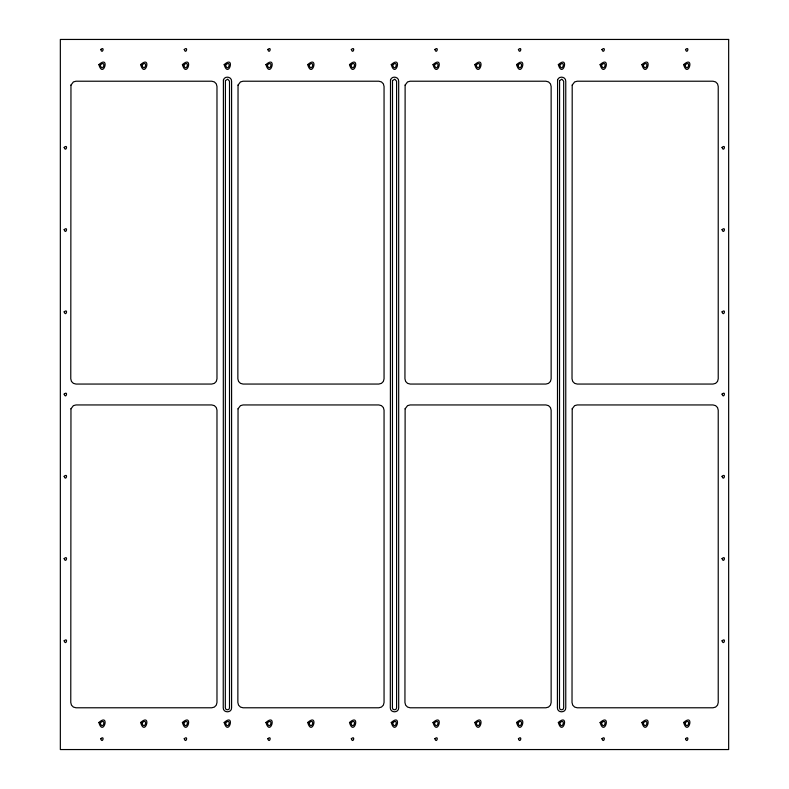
<?xml version="1.0" encoding="UTF-8"?>
<svg xmlns="http://www.w3.org/2000/svg" width="789" height="789" viewBox="0 0 789 789"><rect width="100%" height="100%" fill="white"/><g stroke="black" fill="none" stroke-linecap="round" stroke-linejoin="round"><path stroke-width="1.18" d="M70.961 85.094L70.773 378.838L71.474 381.442L73.387 383.355L76 384.056L211.758 384.056L214.361 383.355L216.275 381.442L216.975 378.838L216.975 86.445L216.275 83.831L214.361 81.918L211.758 81.218L76 81.218L73.387 81.918L70.961 85.094M70.961 408.81L70.773 702.555L71.474 705.169L73.387 707.082L76 707.782L211.758 707.782L214.361 707.082L216.275 705.169L216.975 702.555L216.975 410.162L216.275 407.558L214.361 405.645L211.758 404.944L76 404.944L73.387 405.645L70.961 408.81M238.041 85.094L237.864 378.838L238.564 381.442L240.467 383.355L243.081 384.056L378.838 384.056L381.442 383.355L383.355 381.442L384.056 378.838L384.056 86.445L383.355 83.831L381.442 81.918L378.838 81.218L243.081 81.218L240.467 81.918L238.041 85.094M238.041 408.81L237.864 702.555L238.564 705.169L240.467 707.082L243.081 707.782L378.838 707.782L381.442 707.082L383.355 705.169L384.056 702.555L384.056 410.162L383.355 407.558L381.442 405.645L378.838 404.944L243.081 404.944L240.467 405.645L238.041 408.81M405.122 85.094L404.944 378.838L405.645 381.442L407.558 383.355L410.162 384.056L545.919 384.056L548.533 383.355L550.436 381.442L551.136 378.838L551.136 86.445L550.436 83.831L548.533 81.918L545.919 81.218L410.162 81.218L407.558 81.918L405.122 85.094M405.122 408.81L404.944 702.555L405.645 705.169L407.558 707.082L410.162 707.782L545.919 707.782L548.533 707.082L550.436 705.169L551.136 702.555L551.136 410.162L550.436 407.558L548.533 405.645L545.919 404.944L410.162 404.944L407.558 405.645L405.122 408.81M572.203 85.094L572.025 378.838L572.725 381.442L574.639 383.355L577.242 384.056L713 384.056L715.613 383.355L717.526 381.442L718.227 378.838L718.227 86.445L717.526 83.831L715.613 81.918L713 81.218L577.242 81.218L574.639 81.918L572.203 85.094M572.203 408.81L572.025 702.555L572.725 705.169L574.639 707.082L577.242 707.782L713 707.782L715.613 707.082L717.526 705.169L718.227 702.555L718.227 410.162L717.526 407.558L715.613 405.645L713 404.944L577.242 404.944L574.639 405.645L572.203 408.81M64.156 147.385C65.812 152.997 68.584 143.549 64.156 147.385M64.156 229.619C65.812 235.24 68.584 225.782 64.156 229.619M100.706 49.48C102.363 55.102 105.134 45.654 100.706 49.48M98.862 64.599C103.122 79.393 110.44 54.461 98.862 64.599M64.156 311.852C65.812 317.474 68.584 308.016 64.156 311.852M100.223 65.004C102.698 73.584 106.939 59.116 100.223 65.004M64.156 394.086C65.812 399.707 68.584 390.259 64.156 394.086M64.156 476.319C65.812 481.941 68.584 472.493 64.156 476.319M64.156 558.563C65.812 564.184 68.584 554.726 64.156 558.563M140.629 64.599C144.89 79.393 152.208 54.461 140.629 64.599M141.99 65.004C144.466 73.584 148.707 59.116 141.99 65.004M64.156 640.796C65.812 646.418 68.584 636.96 64.156 640.796M184.241 49.48C185.898 55.102 188.679 45.654 184.241 49.48M182.397 64.599C186.658 79.393 193.976 54.461 182.397 64.599M183.768 65.004C186.234 73.584 190.484 59.116 183.768 65.004M98.862 722.487C103.122 737.281 110.44 712.349 98.862 722.487M100.223 722.892C102.698 731.472 106.939 717.004 100.223 722.892M100.706 738.691C102.363 744.313 105.134 734.865 100.706 738.691M224.175 64.599C228.425 79.393 235.753 54.461 224.175 64.599M225.536 65.004C228.001 73.584 232.252 59.116 225.536 65.004M223.405 80.044L223.238 707.782C223.05 713.138 231.788 713.138 231.591 707.782L231.591 81.218C231.788 76.582 224.53 75.537 223.405 80.044M225.417 80.636L225.329 707.782C225.23 710.465 229.599 710.465 229.51 707.782L229.51 81.218L227.715 79.156L225.417 80.636M140.629 722.487C144.89 737.281 152.208 712.349 140.629 722.487M141.99 722.892C144.466 731.472 148.707 717.004 141.99 722.892M267.787 49.48C269.443 55.102 272.215 45.654 267.787 49.48M265.942 64.599C270.203 79.393 277.521 54.461 265.942 64.599M267.303 65.004C269.779 73.584 274.02 59.116 267.303 65.004M182.397 722.487C186.658 737.281 193.976 712.349 182.397 722.487M183.768 722.892C186.234 731.472 190.484 717.004 183.768 722.892M184.241 738.691C185.898 744.313 188.679 734.865 184.241 738.691M307.71 64.599C311.971 79.393 319.289 54.461 307.71 64.599M309.071 65.004C311.547 73.584 315.797 59.116 309.071 65.004M224.175 722.487C228.425 737.281 235.753 712.349 224.175 722.487M225.536 722.892C228.001 731.472 232.252 717.004 225.536 722.892M351.322 49.48C352.989 55.102 355.76 45.654 351.322 49.48M349.488 64.599C353.738 79.393 361.066 54.461 349.488 64.599M350.849 65.004C353.314 73.584 357.565 59.116 350.849 65.004M265.942 722.487C270.203 737.281 277.521 712.349 265.942 722.487M267.303 722.892C269.779 731.472 274.02 717.004 267.303 722.892M267.787 738.691C269.443 744.313 272.215 734.865 267.787 738.691M391.255 64.599C395.516 79.393 402.834 54.461 391.255 64.599M390.496 80.044L390.318 707.782C390.131 713.138 398.869 713.138 398.682 707.782L398.682 81.218C398.879 76.582 391.61 75.537 390.496 80.044M392.616 65.004C395.092 73.584 399.333 59.116 392.616 65.004M392.498 80.636L392.409 707.782C392.311 710.465 396.689 710.465 396.591 707.782L396.591 81.218L394.796 79.156L392.498 80.636M307.71 722.487C311.971 737.281 319.289 712.349 307.71 722.487M309.071 722.892C311.547 731.472 315.797 717.004 309.071 722.892M434.867 49.48C436.524 55.102 439.305 45.654 434.867 49.48M433.023 64.599C437.284 79.393 444.601 54.461 433.023 64.599M434.384 65.004C436.859 73.584 441.11 59.116 434.384 65.004M349.488 722.487C353.738 737.281 361.066 712.349 349.488 722.487M350.849 722.892C353.314 731.472 357.565 717.004 350.849 722.892M351.322 738.691C352.989 744.313 355.76 734.865 351.322 738.691M474.791 64.599C479.051 79.393 486.369 54.461 474.791 64.599M476.161 65.004C478.627 73.584 482.878 59.116 476.161 65.004M391.255 722.487C395.516 737.281 402.834 712.349 391.255 722.487M392.616 722.892C395.092 731.472 399.333 717.004 392.616 722.892M518.412 49.48C520.069 55.102 522.841 45.654 518.412 49.48M516.568 64.599C520.829 79.393 528.147 54.461 516.568 64.599M517.929 65.004C520.395 73.584 524.646 59.116 517.929 65.004M433.023 722.487C437.284 737.281 444.601 712.349 433.023 722.487M434.384 722.892C436.859 731.472 441.11 717.004 434.384 722.892M434.867 738.691C436.524 744.313 439.305 734.865 434.867 738.691M558.336 64.599C562.596 79.393 569.914 54.461 558.336 64.599M557.576 80.044L557.409 707.782C557.212 713.138 565.95 713.138 565.762 707.782L565.762 81.218C565.96 76.582 558.691 75.537 557.576 80.044M559.697 65.004C562.172 73.584 566.413 59.116 559.697 65.004M559.579 80.636L559.49 707.782C559.401 710.465 563.77 710.465 563.671 707.782L563.671 81.218L561.876 79.156L559.579 80.636M474.791 722.487C479.051 737.281 486.369 712.349 474.791 722.487M476.161 722.892C478.627 731.472 482.878 717.004 476.161 722.892M601.948 49.48C603.605 55.102 606.386 45.654 601.948 49.48M600.104 64.599C604.364 79.393 611.682 54.461 600.104 64.599M601.465 65.004C603.94 73.584 608.191 59.116 601.465 65.004M516.568 722.487C520.829 737.281 528.147 712.349 516.568 722.487M517.929 722.892C520.395 731.472 524.646 717.004 517.929 722.892M518.412 738.691C520.069 744.313 522.841 734.865 518.412 738.691M641.881 64.599C646.132 79.393 653.46 54.461 641.881 64.599M643.242 65.004C645.708 73.584 649.958 59.116 643.242 65.004M558.336 722.487C562.596 737.281 569.914 712.349 558.336 722.487M559.697 722.892C562.172 731.472 566.413 717.004 559.697 722.892M685.493 49.48C687.15 55.102 689.921 45.654 685.493 49.48M683.649 64.599C687.909 79.393 695.227 54.461 683.649 64.599M685.01 65.004C687.485 73.584 691.726 59.116 685.01 65.004M600.104 722.487C604.364 737.281 611.682 712.349 600.104 722.487M601.465 722.892C603.94 731.472 608.191 717.004 601.465 722.892M601.948 738.691C603.605 744.313 606.386 734.865 601.948 738.691M722.043 147.385C723.7 152.997 726.472 143.549 722.043 147.385M641.881 722.487C646.132 737.281 653.46 712.349 641.881 722.487M643.242 722.892C645.708 731.472 649.958 717.004 643.242 722.892M722.043 229.619C723.7 235.24 726.472 225.782 722.043 229.619M722.043 311.852C723.7 317.474 726.472 308.016 722.043 311.852M722.043 394.086C723.7 399.707 726.472 390.259 722.043 394.086M683.649 722.487C687.909 737.281 695.227 712.349 683.649 722.487M685.01 722.892C687.485 731.472 691.726 717.004 685.01 722.892M722.043 476.319C723.7 481.941 726.472 472.493 722.043 476.319M685.493 738.691C687.15 744.313 689.921 734.865 685.493 738.691M722.043 558.563C723.7 564.184 726.472 554.726 722.043 558.563M722.043 640.796C723.7 646.418 726.472 636.96 722.043 640.796M728.661 39.45L60.339 39.45L60.339 749.55L728.661 749.55L728.661 39.45"/></g></svg>
